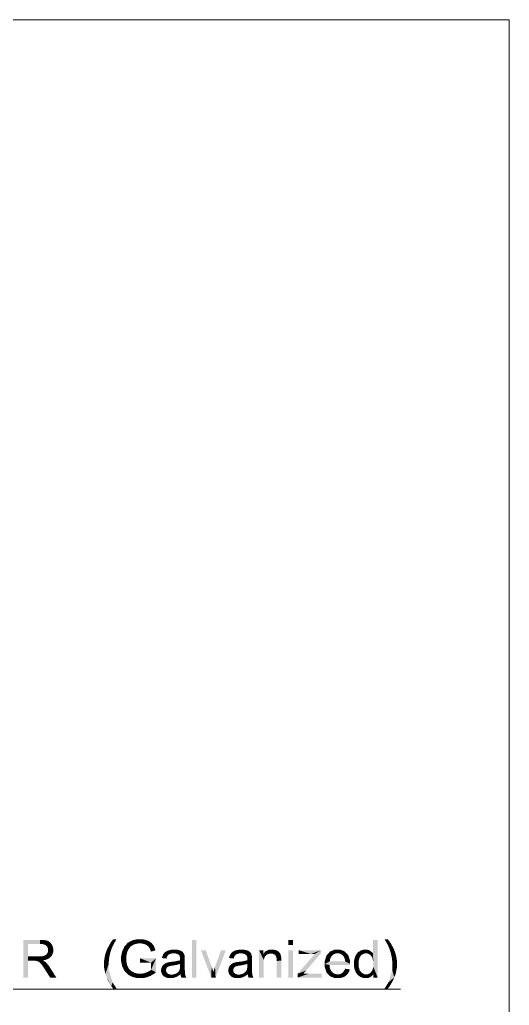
# Model space of a CAD drawing. Header units: millimetres. Extents: x 2 to 579, y 1 to 405.
# Drawn here: x 201.25 to 212.48, y 133.05 to 155.66 of the extents above; entities that cross this region are included whole.
import ezdxf

# ---------------------------------------------------------------- set-up
doc = ezdxf.new("R2010")
doc.units = ezdxf.units.MM
doc.linetypes.add('XKITLINE00', pattern=[0])
doc.layers.add('LinkedObject', color=7, linetype='Continuous', lineweight=0)

# ---------------------------------------------------------------- blocks, each defined once
blk = doc.blocks.new('*A4')
at = {"layer": 'LinkedObject'}
for points in [[(201.444, 134.173), (201.33, 133.69), (201.33, 134.554)], [(201.33, 134.554), (201.444, 134.459), (201.444, 134.173)], [(201.717, 134.459), (201.33, 134.554), (201.712, 134.554)], [(201.444, 134.459), (201.33, 134.554), (201.717, 134.459)], [(201.712, 134.554), (201.765, 134.459), (201.717, 134.459)], [(201.858, 134.542), (201.712, 134.554), (201.77, 134.554)], [(201.888, 134.531), (201.712, 134.554), (201.858, 134.542)], [(201.835, 134.439), (201.712, 134.554), (201.888, 134.531)], [(201.765, 134.459), (201.712, 134.554), (201.835, 134.439)], [(201.888, 134.531), (201.858, 134.419), (201.835, 134.439)], [(201.918, 134.519), (201.858, 134.419), (201.888, 134.531)], [(201.858, 134.419), (201.918, 134.519), (201.88, 134.4)], [(201.88, 134.4), (201.918, 134.519), (201.984, 134.448)], [(201.984, 134.448), (201.918, 134.519), (201.966, 134.478)], [(203.435, 134.506), (203.339, 134.494), (203.394, 134.568)], [(203.387, 134.419), (203.339, 134.494), (203.435, 134.506)], [(203.435, 134.506), (203.394, 134.568), (203.47, 134.568)], [(203.782, 134.516), (203.63, 134.353), (203.732, 134.489)], [(203.846, 134.435), (203.63, 134.353), (203.782, 134.516)], [(203.945, 134.569), (203.782, 134.516), (203.831, 134.542)], [(203.971, 134.471), (203.782, 134.516), (203.945, 134.569)], [(203.782, 134.516), (203.875, 134.447), (203.846, 134.435)], [(203.875, 134.447), (203.782, 134.516), (203.903, 134.459)], [(203.903, 134.459), (203.782, 134.516), (203.971, 134.471)], [(204.01, 134.471), (203.945, 134.569), (204.01, 134.569)], [(203.971, 134.471), (203.945, 134.569), (204.01, 134.471)], [(204.01, 134.569), (204.043, 134.471), (204.01, 134.471)], [(204.057, 134.569), (204.043, 134.471), (204.01, 134.569)], [(204.043, 134.471), (204.057, 134.569), (204.102, 134.46)], [(204.179, 134.538), (204.057, 134.569), (204.141, 134.553)], [(204.102, 134.46), (204.057, 134.569), (204.179, 134.538)], [(204.102, 134.46), (204.179, 134.538), (204.129, 134.448)], [(204.179, 134.538), (204.156, 134.437), (204.129, 134.448)], [(204.156, 134.437), (204.179, 134.538), (204.197, 134.407)], [(204.277, 134.481), (204.179, 134.538), (204.217, 134.523)], [(204.298, 134.454), (204.179, 134.538), (204.277, 134.481)], [(204.197, 134.407), (204.179, 134.538), (204.298, 134.454)], [(205.305, 134.554), (205.199, 133.69), (205.199, 134.554)], [(205.305, 133.69), (205.199, 133.69), (205.305, 134.554)], [(207.521, 134.554), (207.414, 134.432), (207.414, 134.554)], [(207.521, 134.432), (207.414, 134.432), (207.521, 134.554)], [(209.459, 134.554), (209.352, 134.244), (209.352, 134.554)], [(209.459, 134.554), (209.362, 134.058), (209.352, 134.244)], [(209.362, 134.058), (209.459, 134.554), (209.459, 133.69)], [(209.695, 134.568), (209.655, 134.506), (209.619, 134.568)], [(209.655, 134.506), (209.695, 134.568), (209.703, 134.418)], [(209.703, 134.418), (209.695, 134.568), (209.751, 134.494)], [(201.984, 134.448), (201.902, 134.349), (201.88, 134.4)], [(201.891, 134.259), (202.02, 134.318), (201.96, 134.163)], [(201.902, 134.298), (202.02, 134.318), (201.891, 134.259)], [(202.002, 134.419), (201.902, 134.349), (201.984, 134.448)], [(202.02, 134.354), (201.902, 134.349), (202.002, 134.419)], [(202.02, 134.318), (201.902, 134.349), (202.02, 134.354)], [(201.902, 134.349), (202.02, 134.318), (201.902, 134.319)], [(202.02, 134.318), (201.902, 134.298), (201.902, 134.319)], [(201.96, 134.163), (202.02, 134.318), (201.99, 134.195)], [(201.99, 134.195), (202.02, 134.318), (202.02, 134.272)], [(203.23, 134.271), (203.358, 134.352), (203.33, 134.267)], [(203.257, 134.345), (203.358, 134.352), (203.23, 134.271)], [(203.376, 134.393), (203.257, 134.345), (203.339, 134.494)], [(203.358, 134.352), (203.257, 134.345), (203.376, 134.393)], [(203.376, 134.393), (203.339, 134.494), (203.387, 134.419)], [(203.63, 134.353), (203.577, 134.181), (203.604, 134.299)], [(203.711, 134.259), (203.577, 134.181), (203.63, 134.353)], [(203.732, 134.489), (203.63, 134.353), (203.656, 134.408)], [(203.8, 134.404), (203.63, 134.353), (203.846, 134.435)], [(203.782, 134.384), (203.63, 134.353), (203.8, 134.404)], [(203.765, 134.365), (203.63, 134.353), (203.782, 134.384)], [(203.738, 134.322), (203.63, 134.353), (203.765, 134.365)], [(203.63, 134.353), (203.738, 134.322), (203.728, 134.299)], [(203.711, 134.259), (203.63, 134.353), (203.728, 134.299)], [(204.197, 134.407), (204.298, 134.454), (204.212, 134.388)], [(204.298, 134.454), (204.226, 134.369), (204.212, 134.388)], [(204.226, 134.369), (204.298, 134.454), (204.25, 134.317)], [(204.25, 134.317), (204.298, 134.454), (204.352, 134.356)], [(204.25, 134.317), (204.352, 134.356), (204.26, 134.284)], [(204.26, 134.284), (204.352, 134.356), (204.364, 134.312)], [(204.352, 134.356), (204.298, 134.454), (204.32, 134.427)], [(204.623, 134.297), (204.687, 134.229), (204.576, 134.265)], [(204.653, 134.308), (204.687, 134.229), (204.623, 134.297)], [(204.755, 134.33), (204.653, 134.308), (204.684, 134.319)], [(204.742, 134.242), (204.653, 134.308), (204.755, 134.33)], [(204.687, 134.229), (204.653, 134.308), (204.742, 134.242)], [(204.742, 134.242), (204.755, 134.33), (204.78, 134.242)], [(204.78, 134.242), (204.755, 134.33), (204.82, 134.242)], [(204.795, 134.33), (204.82, 134.242), (204.755, 134.33)], [(204.9, 134.321), (204.795, 134.33), (204.835, 134.33)], [(204.926, 134.311), (204.795, 134.33), (204.9, 134.321)], [(204.88, 134.224), (204.795, 134.33), (204.926, 134.311)], [(204.82, 134.242), (204.795, 134.33), (204.88, 134.224)], [(204.88, 134.224), (204.926, 134.311), (204.9, 134.206)], [(204.9, 134.206), (204.926, 134.311), (204.915, 134.193)], [(204.926, 134.311), (204.93, 134.147), (204.915, 134.193)], [(204.999, 134.264), (204.93, 134.147), (204.926, 134.311)], [(204.987, 134.278), (204.926, 134.311), (204.951, 134.302)], [(204.999, 134.264), (204.926, 134.311), (204.987, 134.278)], [(205.517, 134.316), (205.644, 133.69), (205.406, 134.316)], [(205.652, 133.941), (205.644, 133.69), (205.517, 134.316)], [(205.979, 134.316), (205.731, 133.934), (205.87, 134.316)], [(205.743, 133.69), (205.731, 133.934), (205.979, 134.316)], [(206.164, 134.297), (206.229, 134.229), (206.117, 134.265)], [(206.195, 134.308), (206.229, 134.229), (206.164, 134.297)], [(206.296, 134.33), (206.195, 134.308), (206.225, 134.319)], [(206.284, 134.242), (206.195, 134.308), (206.296, 134.33)], [(206.229, 134.229), (206.195, 134.308), (206.284, 134.242)], [(206.284, 134.242), (206.296, 134.33), (206.321, 134.242)], [(206.321, 134.242), (206.296, 134.33), (206.361, 134.242)], [(206.337, 134.33), (206.361, 134.242), (206.296, 134.33)], [(206.442, 134.321), (206.337, 134.33), (206.377, 134.33)], [(206.467, 134.311), (206.337, 134.33), (206.442, 134.321)], [(206.421, 134.224), (206.337, 134.33), (206.467, 134.311)], [(206.361, 134.242), (206.337, 134.33), (206.421, 134.224)], [(206.421, 134.224), (206.467, 134.311), (206.442, 134.206)], [(206.442, 134.206), (206.467, 134.311), (206.457, 134.193)], [(206.467, 134.311), (206.472, 134.147), (206.457, 134.193)], [(206.541, 134.264), (206.472, 134.147), (206.467, 134.311)], [(206.529, 134.278), (206.467, 134.311), (206.492, 134.302)], [(206.541, 134.264), (206.467, 134.311), (206.529, 134.278)], [(206.743, 134.316), (206.849, 134.032), (206.743, 133.69)], [(206.849, 134.032), (206.743, 134.316), (206.849, 134.092)], [(206.874, 134.174), (206.743, 134.316), (206.839, 134.227)], [(206.849, 134.092), (206.743, 134.316), (206.874, 134.174)], [(206.839, 134.227), (206.743, 134.316), (206.839, 134.316)], [(207.038, 134.33), (206.873, 134.279), (206.973, 134.33)], [(206.981, 134.239), (206.873, 134.279), (207.038, 134.33)], [(206.981, 134.239), (207.038, 134.33), (207.015, 134.239)], [(207.015, 134.239), (207.038, 134.33), (207.036, 134.239)], [(207.038, 134.33), (207.073, 134.229), (207.036, 134.239)], [(207.066, 134.33), (207.073, 134.229), (207.038, 134.33)], [(207.118, 134.32), (207.073, 134.229), (207.066, 134.33)], [(207.141, 134.31), (207.073, 134.229), (207.118, 134.32)], [(207.073, 134.229), (207.141, 134.31), (207.089, 134.219)], [(207.141, 134.31), (207.104, 134.21), (207.089, 134.219)], [(207.104, 134.21), (207.141, 134.31), (207.126, 134.184)], [(207.126, 134.184), (207.141, 134.31), (207.212, 134.256)], [(207.2, 134.273), (207.141, 134.31), (207.165, 134.3)], [(207.212, 134.256), (207.141, 134.31), (207.2, 134.273)], [(207.521, 134.316), (207.414, 133.69), (207.414, 134.316)], [(207.521, 133.69), (207.414, 133.69), (207.521, 134.316)], [(208.16, 134.316), (207.625, 133.776), (208.023, 134.233)], [(208.16, 134.246), (207.625, 133.776), (208.16, 134.316)], [(207.649, 134.316), (207.904, 134.23), (207.649, 134.23)], [(207.93, 134.23), (207.649, 134.316), (208.16, 134.316)], [(207.904, 134.23), (207.649, 134.316), (207.93, 134.23)], [(207.93, 134.23), (208.16, 134.316), (207.989, 134.232)], [(207.989, 134.232), (208.16, 134.316), (208.023, 134.233)], [(208.476, 134.33), (208.33, 134.243), (208.371, 134.287)], [(208.541, 134.33), (208.33, 134.243), (208.476, 134.33)], [(208.505, 134.243), (208.33, 134.243), (208.541, 134.33)], [(208.505, 134.243), (208.541, 134.33), (208.542, 134.243)], [(208.541, 134.33), (208.582, 134.243), (208.542, 134.243)], [(208.706, 134.287), (208.541, 134.33), (208.604, 134.33)], [(208.746, 134.245), (208.541, 134.33), (208.706, 134.287)], [(208.648, 134.212), (208.541, 134.33), (208.746, 134.245)], [(208.582, 134.243), (208.541, 134.33), (208.648, 134.212)], [(209.096, 134.213), (209.009, 134.269), (209.041, 134.289)], [(209.072, 134.31), (209.155, 134.242), (209.041, 134.289)], [(209.041, 134.289), (209.155, 134.242), (209.096, 134.213)], [(209.141, 134.33), (209.155, 134.242), (209.072, 134.31)], [(209.18, 134.33), (209.155, 134.242), (209.141, 134.33)], [(209.155, 134.242), (209.18, 134.33), (209.19, 134.242)], [(209.18, 134.33), (209.227, 134.242), (209.19, 134.242)], [(209.208, 134.33), (209.227, 134.242), (209.18, 134.33)], [(209.259, 134.318), (209.227, 134.242), (209.208, 134.33)], [(209.281, 134.306), (209.227, 134.242), (209.259, 134.318)], [(209.281, 134.306), (209.288, 134.212), (209.227, 134.242)], [(209.303, 134.294), (209.288, 134.212), (209.281, 134.306)], [(209.338, 134.263), (209.288, 134.212), (209.303, 134.294)], [(209.703, 134.418), (209.751, 134.494), (209.714, 134.391)], [(209.714, 134.391), (209.751, 134.494), (209.732, 134.35)], [(209.732, 134.35), (209.751, 134.494), (209.833, 134.345)], [(209.732, 134.35), (209.833, 134.345), (209.76, 134.266)], [(209.76, 134.266), (209.833, 134.345), (209.859, 134.271)], [(201.444, 134.173), (201.444, 134.074), (201.33, 133.69)], [(201.33, 133.69), (201.444, 134.074), (201.444, 133.69)], [(201.576, 134.074), (201.444, 134.173), (201.689, 134.173)], [(201.444, 134.074), (201.444, 134.173), (201.576, 134.074)], [(201.576, 134.074), (201.689, 134.173), (201.599, 134.074)], [(201.599, 134.074), (201.689, 134.173), (201.63, 134.071)], [(201.63, 134.071), (201.689, 134.173), (201.64, 134.069)], [(201.64, 134.069), (201.689, 134.173), (201.653, 134.066)], [(201.653, 134.066), (201.689, 134.173), (201.679, 134.055)], [(201.679, 134.055), (201.689, 134.173), (201.729, 134.173)], [(201.679, 134.055), (201.729, 134.173), (201.692, 134.046)], [(201.729, 134.173), (201.777, 134.083), (201.692, 134.046)], [(201.692, 134.046), (201.777, 134.083), (201.705, 134.038)], [(201.777, 134.083), (201.734, 134.009), (201.705, 134.038)], [(201.79, 134.181), (201.777, 134.083), (201.729, 134.173)], [(201.799, 134.072), (201.734, 134.009), (201.777, 134.083)], [(201.734, 134.009), (201.799, 134.072), (201.75, 133.989)], [(201.75, 133.989), (201.799, 134.072), (201.766, 133.968)], [(201.766, 133.968), (201.799, 134.072), (201.845, 134.04)], [(201.777, 134.083), (201.79, 134.181), (201.839, 134.092)], [(201.812, 134.189), (201.96, 134.163), (201.79, 134.181)], [(201.93, 134.132), (201.79, 134.181), (201.96, 134.163)], [(201.839, 134.092), (201.79, 134.181), (201.93, 134.132)], [(201.845, 134.04), (201.799, 134.072), (201.834, 134.051)], [(201.834, 134.197), (201.96, 134.163), (201.812, 134.189)], [(201.96, 134.163), (201.834, 134.197), (201.868, 134.223)], [(201.879, 134.241), (201.96, 134.163), (201.868, 134.223)], [(201.891, 134.259), (201.96, 134.163), (201.879, 134.241)], [(203.307, 134.168), (203.185, 134.072), (203.208, 134.207)], [(203.294, 134.057), (203.185, 134.072), (203.307, 134.168)], [(203.185, 134.072), (203.294, 134.057), (203.185, 134.002)], [(203.185, 134.002), (203.294, 134.057), (203.294, 134.002)], [(203.319, 134.223), (203.208, 134.207), (203.23, 134.271)], [(203.307, 134.168), (203.208, 134.207), (203.319, 134.223)], [(203.319, 134.223), (203.23, 134.271), (203.33, 134.267)], [(203.695, 134.172), (203.577, 134.181), (203.711, 134.259)], [(203.577, 134.181), (203.695, 134.172), (203.577, 134.118)], [(203.577, 134.118), (203.695, 134.172), (203.695, 134.125)], [(203.695, 134.067), (203.577, 134.118), (203.695, 134.125)], [(203.577, 134.118), (203.63, 133.887), (203.577, 134.054)], [(203.695, 134.067), (203.63, 133.887), (203.577, 134.118)], [(203.577, 134.054), (203.63, 133.887), (203.604, 133.939)], [(203.715, 133.97), (203.63, 133.887), (203.695, 134.067)], [(204.01, 134.131), (204.264, 134.029), (204.01, 134.029)], [(204.377, 134.131), (204.264, 134.029), (204.01, 134.131)], [(204.264, 133.868), (204.377, 134.131), (204.377, 133.81)], [(204.264, 134.029), (204.377, 134.131), (204.264, 133.868)], [(204.56, 134.245), (204.513, 134.137), (204.543, 134.225)], [(204.652, 134.203), (204.513, 134.137), (204.56, 134.245)], [(204.543, 134.225), (204.513, 134.137), (204.52, 134.171)], [(204.625, 134.157), (204.513, 134.137), (204.652, 134.203)], [(204.513, 134.137), (204.625, 134.157), (204.617, 134.124)], [(204.576, 134.265), (204.687, 134.229), (204.56, 134.245)], [(204.652, 134.203), (204.56, 134.245), (204.669, 134.216)], [(204.669, 134.216), (204.56, 134.245), (204.687, 134.229)], [(204.805, 134.058), (204.815, 133.973), (204.741, 134.051)], [(204.899, 134.077), (204.93, 134.004), (204.805, 134.058)], [(204.805, 134.058), (204.93, 134.004), (204.815, 133.973)], [(204.93, 134.087), (204.93, 134.004), (204.899, 134.077)], [(205.011, 134.25), (204.93, 134.147), (204.999, 134.264)], [(205.027, 134.213), (204.93, 134.147), (205.011, 134.25)], [(205.032, 134.192), (204.93, 134.147), (205.027, 134.213)], [(204.93, 134.147), (205.032, 134.192), (205.035, 134.178)], [(204.93, 134.147), (205.035, 134.178), (204.93, 134.115)], [(204.93, 134.115), (205.035, 134.178), (204.93, 134.112)], [(204.93, 134.112), (205.035, 134.178), (204.93, 134.098)], [(204.93, 134.098), (205.035, 134.178), (204.93, 134.087)], [(204.93, 134.087), (205.035, 134.178), (204.93, 134.004)], [(205.037, 134.129), (204.93, 134.004), (205.035, 134.178)], [(205.037, 134.094), (204.93, 134.004), (205.037, 134.129)], [(205.037, 134.094), (204.93, 133.965), (204.93, 134.004)], [(205.037, 133.952), (204.93, 133.965), (205.037, 134.094)], [(206.101, 134.245), (206.054, 134.137), (206.085, 134.225)], [(206.193, 134.203), (206.054, 134.137), (206.101, 134.245)], [(206.085, 134.225), (206.054, 134.137), (206.061, 134.171)], [(206.167, 134.157), (206.054, 134.137), (206.193, 134.203)], [(206.054, 134.137), (206.167, 134.157), (206.158, 134.124)], [(206.117, 134.265), (206.229, 134.229), (206.101, 134.245)], [(206.193, 134.203), (206.101, 134.245), (206.211, 134.216)], [(206.211, 134.216), (206.101, 134.245), (206.229, 134.229)], [(206.346, 134.058), (206.356, 133.973), (206.282, 134.051)], [(206.441, 134.077), (206.472, 134.004), (206.346, 134.058)], [(206.346, 134.058), (206.472, 134.004), (206.356, 133.973)], [(206.471, 134.087), (206.472, 134.004), (206.441, 134.077)], [(206.472, 134.112), (206.576, 134.178), (206.471, 134.098)], [(206.471, 134.098), (206.576, 134.178), (206.471, 134.087)], [(206.471, 134.087), (206.576, 134.178), (206.472, 134.004)], [(206.579, 134.094), (206.471, 133.965), (206.472, 134.004)], [(206.579, 133.952), (206.471, 133.965), (206.579, 134.094)], [(206.552, 134.25), (206.472, 134.147), (206.541, 134.264)], [(206.569, 134.213), (206.472, 134.147), (206.552, 134.25)], [(206.574, 134.192), (206.472, 134.147), (206.569, 134.213)], [(206.472, 134.147), (206.574, 134.192), (206.576, 134.178)], [(206.472, 134.147), (206.576, 134.178), (206.472, 134.115)], [(206.472, 134.115), (206.576, 134.178), (206.472, 134.112)], [(206.579, 134.129), (206.472, 134.004), (206.576, 134.178)], [(206.579, 134.094), (206.472, 134.004), (206.579, 134.129)], [(206.873, 134.279), (206.923, 134.217), (206.839, 134.227)], [(206.839, 134.227), (206.923, 134.217), (206.874, 134.174)], [(206.923, 134.217), (206.873, 134.279), (206.981, 134.239)], [(207.212, 134.256), (207.132, 134.168), (207.126, 134.184)], [(207.224, 134.24), (207.132, 134.168), (207.212, 134.256)], [(207.24, 134.201), (207.132, 134.168), (207.224, 134.24)], [(207.132, 134.168), (207.24, 134.201), (207.139, 134.152)], [(207.139, 134.152), (207.24, 134.201), (207.245, 134.178)], [(207.245, 134.178), (207.145, 134.103), (207.139, 134.152)], [(207.248, 134.163), (207.145, 134.103), (207.245, 134.178)], [(207.251, 134.112), (207.145, 134.103), (207.248, 134.163)], [(207.251, 134.112), (207.145, 134.071), (207.145, 134.103)], [(207.251, 134.075), (207.145, 134.071), (207.251, 134.112)], [(207.145, 133.69), (207.251, 134.075), (207.251, 133.69)], [(207.145, 134.071), (207.251, 134.075), (207.145, 133.69)], [(207.821, 133.849), (207.625, 133.776), (208.16, 134.246)], [(208.33, 134.243), (208.249, 134.077), (208.29, 134.199)], [(208.394, 134.17), (208.249, 134.077), (208.33, 134.243)], [(208.367, 134.104), (208.249, 134.077), (208.394, 134.17)], [(208.249, 134.077), (208.367, 134.104), (208.364, 134.063)], [(208.364, 134.063), (208.249, 133.998), (208.249, 134.077)], [(208.364, 134.063), (208.825, 134.004), (208.249, 133.998)], [(208.33, 134.243), (208.419, 134.194), (208.394, 134.17)], [(208.419, 134.194), (208.33, 134.243), (208.444, 134.218)], [(208.444, 134.218), (208.33, 134.243), (208.505, 134.243)], [(208.713, 134.063), (208.825, 134.004), (208.364, 134.063)], [(208.648, 134.212), (208.746, 134.245), (208.673, 134.182)], [(208.746, 134.245), (208.689, 134.162), (208.673, 134.182)], [(208.689, 134.162), (208.746, 134.245), (208.709, 134.103)], [(208.709, 134.103), (208.746, 134.245), (208.825, 134.082)], [(208.709, 134.103), (208.825, 134.082), (208.713, 134.063)], [(208.825, 134.004), (208.713, 134.063), (208.825, 134.082)], [(208.825, 134.082), (208.746, 134.245), (208.786, 134.202)], [(208.947, 134.173), (208.916, 134.003), (208.932, 134.134)], [(209.049, 134.155), (208.916, 134.003), (208.947, 134.173)], [(209.025, 134.064), (208.916, 134.003), (209.049, 134.155)], [(208.932, 134.134), (208.916, 134.003), (208.916, 134.049)], [(208.916, 134.003), (209.025, 134.064), (209.025, 134.002)], [(208.963, 134.211), (209.072, 134.184), (208.947, 134.173)], [(208.947, 134.173), (209.072, 134.184), (209.049, 134.155)], [(209.009, 134.269), (209.072, 134.184), (208.963, 134.211)], [(209.072, 134.184), (209.009, 134.269), (209.096, 134.213)], [(209.352, 134.244), (209.288, 134.212), (209.338, 134.263)], [(209.288, 134.212), (209.352, 134.244), (209.312, 134.182)], [(209.312, 134.182), (209.352, 134.244), (209.337, 134.152)], [(209.352, 134.244), (209.362, 134.058), (209.337, 134.152)], [(209.362, 134.058), (209.459, 133.69), (209.362, 133.994)], [(209.76, 134.266), (209.859, 134.271), (209.77, 134.221)], [(209.77, 134.221), (209.859, 134.271), (209.783, 134.167)], [(209.783, 134.167), (209.859, 134.271), (209.882, 134.207)], [(209.783, 134.167), (209.882, 134.207), (209.796, 134.057)], [(209.796, 134.057), (209.882, 134.207), (209.904, 134.072)], [(209.796, 134.002), (209.904, 134.072), (209.904, 134.002)], [(209.796, 134.057), (209.904, 134.072), (209.796, 134.002)], [(201.845, 134.04), (201.807, 133.909), (201.766, 133.968)], [(201.87, 134.017), (201.807, 133.909), (201.845, 134.04)], [(201.918, 133.96), (201.807, 133.909), (201.87, 134.017)], [(201.807, 133.909), (201.918, 133.96), (201.832, 133.87)], [(201.832, 133.87), (201.918, 133.96), (201.94, 133.925)], [(201.832, 133.87), (201.94, 133.925), (201.947, 133.69)], [(201.947, 133.69), (201.94, 133.925), (202.089, 133.69)], [(203.185, 133.923), (203.294, 134.002), (203.215, 133.769)], [(203.185, 134.002), (203.294, 134.002), (203.185, 133.923)], [(203.215, 133.769), (203.294, 134.002), (203.246, 133.695)], [(203.246, 133.695), (203.294, 134.002), (203.294, 133.86)], [(203.294, 133.86), (203.35, 133.491), (203.246, 133.695)], [(203.382, 133.577), (203.35, 133.491), (203.294, 133.86)], [(203.63, 133.887), (203.715, 133.97), (203.735, 133.931)], [(203.755, 133.892), (203.63, 133.887), (203.735, 133.931)], [(203.755, 133.892), (203.787, 133.73), (203.63, 133.887)], [(203.63, 133.887), (203.787, 133.73), (203.657, 133.836)], [(203.657, 133.836), (203.787, 133.73), (203.735, 133.757)], [(203.812, 133.835), (203.787, 133.73), (203.755, 133.892)], [(203.787, 133.73), (203.812, 133.835), (203.85, 133.816)], [(204.246, 133.851), (204.377, 133.81), (204.192, 133.821)], [(204.264, 133.868), (204.377, 133.81), (204.246, 133.851)], [(204.516, 133.939), (204.495, 133.855), (204.505, 133.92)], [(204.615, 133.897), (204.495, 133.855), (204.516, 133.939)], [(204.505, 133.92), (204.495, 133.855), (204.495, 133.878)], [(204.608, 133.872), (204.495, 133.855), (204.615, 133.897)], [(204.495, 133.855), (204.608, 133.872), (204.608, 133.858)], [(204.608, 133.837), (204.495, 133.855), (204.608, 133.858)], [(204.495, 133.855), (204.608, 133.837), (204.495, 133.816)], [(204.495, 133.816), (204.608, 133.837), (204.523, 133.752)], [(204.526, 133.958), (204.623, 133.909), (204.516, 133.939)], [(204.516, 133.939), (204.623, 133.909), (204.615, 133.897)], [(204.523, 133.752), (204.608, 133.837), (204.55, 133.726)], [(204.554, 133.989), (204.623, 133.909), (204.526, 133.958)], [(204.55, 133.726), (204.608, 133.837), (204.624, 133.801)], [(204.63, 133.92), (204.554, 133.989), (204.571, 134)], [(204.623, 133.909), (204.554, 133.989), (204.63, 133.92)], [(204.587, 134.012), (204.651, 133.937), (204.571, 134)], [(204.571, 134), (204.651, 133.937), (204.63, 133.92)], [(204.626, 134.029), (204.651, 133.937), (204.587, 134.012)], [(204.647, 134.035), (204.651, 133.937), (204.626, 134.029)], [(204.662, 134.039), (204.678, 133.949), (204.647, 134.035)], [(204.651, 133.937), (204.647, 134.035), (204.665, 133.943)], [(204.665, 133.943), (204.647, 134.035), (204.678, 133.949)], [(204.709, 134.047), (204.724, 133.96), (204.662, 134.039)], [(204.662, 134.039), (204.724, 133.96), (204.678, 133.949)], [(204.741, 134.051), (204.757, 133.964), (204.709, 134.047)], [(204.709, 134.047), (204.757, 133.964), (204.724, 133.96)], [(204.741, 134.051), (204.815, 133.973), (204.757, 133.964)], [(204.815, 133.973), (204.93, 134.004), (204.901, 133.993)], [(204.867, 133.799), (205.037, 133.878), (205.041, 133.785)], [(204.902, 133.836), (205.037, 133.878), (204.867, 133.799)], [(204.913, 133.859), (205.037, 133.878), (204.902, 133.836)], [(205.037, 133.878), (204.913, 133.859), (204.921, 133.877)], [(204.921, 133.877), (205.037, 133.952), (205.037, 133.878)], [(204.93, 133.93), (205.037, 133.952), (204.921, 133.877)], [(205.037, 133.952), (204.93, 133.93), (204.93, 133.965)], [(205.663, 133.911), (205.644, 133.69), (205.652, 133.941)], [(205.683, 133.848), (205.644, 133.69), (205.663, 133.911)], [(205.692, 133.815), (205.644, 133.69), (205.683, 133.848)], [(205.699, 133.84), (205.743, 133.69), (205.692, 133.815)], [(205.719, 133.899), (205.743, 133.69), (205.699, 133.84)], [(205.731, 133.934), (205.743, 133.69), (205.719, 133.899)], [(206.057, 133.939), (206.036, 133.855), (206.047, 133.92)], [(206.157, 133.897), (206.036, 133.855), (206.057, 133.939)], [(206.047, 133.92), (206.036, 133.855), (206.036, 133.878)], [(206.149, 133.872), (206.036, 133.855), (206.157, 133.897)], [(206.036, 133.855), (206.149, 133.872), (206.149, 133.858)], [(206.149, 133.837), (206.036, 133.855), (206.149, 133.858)], [(206.036, 133.855), (206.149, 133.837), (206.036, 133.816)], [(206.036, 133.816), (206.149, 133.837), (206.064, 133.752)], [(206.068, 133.958), (206.164, 133.909), (206.057, 133.939)], [(206.057, 133.939), (206.164, 133.909), (206.157, 133.897)], [(206.064, 133.752), (206.149, 133.837), (206.092, 133.726)], [(206.095, 133.989), (206.164, 133.909), (206.068, 133.958)], [(206.092, 133.726), (206.149, 133.837), (206.165, 133.801)], [(206.172, 133.92), (206.095, 133.989), (206.112, 134)], [(206.164, 133.909), (206.095, 133.989), (206.172, 133.92)], [(206.129, 134.012), (206.192, 133.937), (206.112, 134)], [(206.112, 134), (206.192, 133.937), (206.172, 133.92)], [(206.167, 134.029), (206.192, 133.937), (206.129, 134.012)], [(206.188, 134.035), (206.192, 133.937), (206.167, 134.029)], [(206.204, 134.039), (206.22, 133.949), (206.188, 134.035)], [(206.192, 133.937), (206.188, 134.035), (206.206, 133.943)], [(206.206, 133.943), (206.188, 134.035), (206.22, 133.949)], [(206.251, 134.047), (206.266, 133.96), (206.204, 134.039)], [(206.204, 134.039), (206.266, 133.96), (206.22, 133.949)], [(206.282, 134.051), (206.299, 133.964), (206.251, 134.047)], [(206.251, 134.047), (206.299, 133.964), (206.266, 133.96)], [(206.282, 134.051), (206.356, 133.973), (206.299, 133.964)], [(206.356, 133.973), (206.472, 134.004), (206.443, 133.993)], [(206.408, 133.799), (206.579, 133.878), (206.582, 133.785)], [(206.443, 133.836), (206.579, 133.878), (206.408, 133.799)], [(206.454, 133.859), (206.579, 133.878), (206.443, 133.836)], [(206.579, 133.878), (206.454, 133.859), (206.463, 133.877)], [(206.463, 133.877), (206.579, 133.952), (206.579, 133.878)], [(206.471, 133.93), (206.579, 133.952), (206.463, 133.877)], [(206.579, 133.952), (206.471, 133.93), (206.471, 133.965)], [(206.743, 133.69), (206.849, 134.032), (206.849, 133.69)], [(207.821, 133.849), (207.625, 133.69), (207.625, 133.776)], [(207.756, 133.776), (207.625, 133.69), (207.821, 133.849)], [(208.825, 133.999), (208.249, 133.998), (208.825, 134.004)], [(208.825, 133.985), (208.249, 133.998), (208.825, 133.999)], [(208.249, 133.998), (208.329, 133.761), (208.249, 133.922)], [(208.361, 133.924), (208.329, 133.761), (208.249, 133.998)], [(208.361, 133.924), (208.249, 133.998), (208.358, 133.976)], [(208.825, 133.976), (208.249, 133.998), (208.825, 133.985)], [(208.358, 133.976), (208.249, 133.998), (208.825, 133.976)], [(208.249, 133.922), (208.329, 133.761), (208.289, 133.803)], [(208.39, 133.845), (208.329, 133.761), (208.361, 133.924)], [(208.329, 133.761), (208.39, 133.845), (208.369, 133.718)], [(208.416, 133.818), (208.369, 133.718), (208.39, 133.845)], [(208.667, 133.809), (208.822, 133.878), (208.761, 133.756)], [(208.7, 133.858), (208.822, 133.878), (208.667, 133.809)], [(208.822, 133.878), (208.7, 133.858), (208.712, 133.892)], [(208.761, 133.756), (208.822, 133.878), (208.809, 133.83)], [(208.916, 134.003), (209.025, 133.942), (208.916, 133.954)], [(209.025, 133.942), (208.916, 134.003), (209.025, 134.002)], [(208.916, 133.954), (209.025, 133.942), (208.933, 133.87)], [(208.933, 133.87), (209.025, 133.942), (208.95, 133.833)], [(208.95, 133.833), (209.025, 133.942), (209.05, 133.853)], [(209.05, 133.853), (209.016, 133.738), (208.95, 133.833)], [(208.95, 133.833), (209.016, 133.738), (208.968, 133.796)], [(209.076, 133.823), (209.016, 133.738), (209.05, 133.853)], [(209.338, 133.849), (209.36, 133.769), (209.313, 133.82)], [(209.362, 133.935), (209.459, 133.69), (209.338, 133.849)], [(209.338, 133.849), (209.459, 133.69), (209.36, 133.769)], [(209.362, 133.994), (209.459, 133.69), (209.362, 133.935)], [(209.796, 133.86), (209.843, 133.695), (209.707, 133.577)], [(209.796, 134.002), (209.904, 134.002), (209.796, 133.86)], [(209.904, 133.923), (209.796, 133.86), (209.904, 134.002)], [(209.874, 133.769), (209.796, 133.86), (209.904, 133.923)], [(209.843, 133.695), (209.796, 133.86), (209.874, 133.769)], [(203.246, 133.695), (203.35, 133.491), (203.276, 133.621)], [(203.888, 133.797), (203.787, 133.73), (203.85, 133.816)], [(203.888, 133.797), (204.019, 133.675), (203.787, 133.73)], [(203.787, 133.73), (204.019, 133.675), (203.839, 133.702)], [(203.839, 133.702), (204.019, 133.675), (203.955, 133.675)], [(203.969, 133.778), (204.019, 133.675), (203.888, 133.797)], [(204.019, 133.675), (203.969, 133.778), (204.012, 133.778)], [(204.012, 133.778), (204.066, 133.675), (204.019, 133.675)], [(204.049, 133.778), (204.066, 133.675), (204.012, 133.778)], [(204.122, 133.792), (204.158, 133.692), (204.049, 133.778)], [(204.049, 133.778), (204.158, 133.692), (204.066, 133.675)], [(204.203, 133.709), (204.122, 133.792), (204.157, 133.807)], [(204.158, 133.692), (204.122, 133.792), (204.203, 133.709)], [(204.192, 133.821), (204.247, 133.726), (204.157, 133.807)], [(204.157, 133.807), (204.247, 133.726), (204.203, 133.709)], [(204.192, 133.821), (204.377, 133.81), (204.247, 133.726)], [(204.247, 133.726), (204.377, 133.81), (204.334, 133.777)], [(204.624, 133.801), (204.578, 133.701), (204.55, 133.726)], [(204.64, 133.787), (204.578, 133.701), (204.624, 133.801)], [(204.656, 133.773), (204.578, 133.701), (204.64, 133.787)], [(204.578, 133.701), (204.656, 133.773), (204.657, 133.676)], [(204.709, 133.676), (204.656, 133.773), (204.703, 133.759)], [(204.657, 133.676), (204.656, 133.773), (204.709, 133.676)], [(204.703, 133.759), (204.74, 133.676), (204.709, 133.676)], [(204.734, 133.759), (204.74, 133.676), (204.703, 133.759)], [(204.765, 133.759), (204.74, 133.676), (204.734, 133.759)], [(204.74, 133.676), (204.765, 133.759), (204.798, 133.686)], [(204.825, 133.697), (204.765, 133.759), (204.819, 133.772)], [(204.798, 133.686), (204.765, 133.759), (204.825, 133.697)], [(204.939, 133.767), (204.819, 133.772), (204.843, 133.786)], [(204.909, 133.742), (204.819, 133.772), (204.939, 133.767)], [(204.853, 133.707), (204.819, 133.772), (204.909, 133.742)], [(204.825, 133.697), (204.819, 133.772), (204.853, 133.707)], [(204.867, 133.799), (205.041, 133.785), (204.843, 133.786)], [(205.041, 133.785), (204.939, 133.767), (204.843, 133.786)], [(204.939, 133.767), (205.041, 133.785), (204.941, 133.745)], [(204.941, 133.745), (205.041, 133.785), (205.044, 133.765)], [(205.044, 133.765), (204.952, 133.706), (204.941, 133.745)], [(205.048, 133.746), (204.952, 133.706), (205.044, 133.765)], [(205.048, 133.746), (204.961, 133.69), (204.952, 133.706)], [(205.061, 133.708), (204.961, 133.69), (205.048, 133.746)], [(204.961, 133.69), (205.061, 133.708), (205.071, 133.69)], [(205.692, 133.815), (205.743, 133.69), (205.644, 133.69)], [(206.165, 133.801), (206.119, 133.701), (206.092, 133.726)], [(206.182, 133.787), (206.119, 133.701), (206.165, 133.801)], [(206.198, 133.773), (206.119, 133.701), (206.182, 133.787)], [(206.119, 133.701), (206.198, 133.773), (206.198, 133.676)], [(206.25, 133.676), (206.198, 133.773), (206.244, 133.759)], [(206.198, 133.676), (206.198, 133.773), (206.25, 133.676)], [(206.244, 133.759), (206.281, 133.676), (206.25, 133.676)], [(206.275, 133.759), (206.281, 133.676), (206.244, 133.759)], [(206.306, 133.759), (206.281, 133.676), (206.275, 133.759)], [(206.281, 133.676), (206.306, 133.759), (206.339, 133.686)], [(206.367, 133.697), (206.306, 133.759), (206.36, 133.772)], [(206.339, 133.686), (206.306, 133.759), (206.367, 133.697)], [(206.48, 133.767), (206.36, 133.772), (206.384, 133.786)], [(206.451, 133.742), (206.36, 133.772), (206.48, 133.767)], [(206.394, 133.707), (206.36, 133.772), (206.451, 133.742)], [(206.367, 133.697), (206.36, 133.772), (206.394, 133.707)], [(206.408, 133.799), (206.582, 133.785), (206.384, 133.786)], [(206.582, 133.785), (206.48, 133.767), (206.384, 133.786)], [(206.48, 133.767), (206.582, 133.785), (206.483, 133.745)], [(206.483, 133.745), (206.582, 133.785), (206.586, 133.765)], [(206.586, 133.765), (206.494, 133.706), (206.483, 133.745)], [(206.589, 133.746), (206.494, 133.706), (206.586, 133.765)], [(206.589, 133.746), (206.502, 133.69), (206.494, 133.706)], [(206.603, 133.708), (206.502, 133.69), (206.589, 133.746)], [(206.502, 133.69), (206.603, 133.708), (206.613, 133.69)], [(207.625, 133.69), (207.89, 133.781), (208.179, 133.69)], [(207.89, 133.781), (207.625, 133.69), (207.859, 133.781)], [(207.859, 133.781), (207.625, 133.69), (207.792, 133.779)], [(207.792, 133.779), (207.625, 133.69), (207.756, 133.776)], [(208.179, 133.69), (207.89, 133.781), (208.179, 133.781)], [(208.442, 133.791), (208.369, 133.718), (208.416, 133.818)], [(208.442, 133.791), (208.547, 133.676), (208.369, 133.718)], [(208.369, 133.718), (208.547, 133.676), (208.478, 133.676)], [(208.508, 133.763), (208.547, 133.676), (208.442, 133.791)], [(208.547, 133.763), (208.547, 133.676), (208.508, 133.763)], [(208.576, 133.763), (208.726, 133.729), (208.547, 133.676)], [(208.576, 133.763), (208.547, 133.676), (208.547, 133.763)], [(208.547, 133.676), (208.726, 133.729), (208.601, 133.676)], [(208.626, 133.779), (208.726, 133.729), (208.576, 133.763)], [(208.601, 133.676), (208.726, 133.729), (208.691, 133.703)], [(208.646, 133.794), (208.761, 133.756), (208.626, 133.779)], [(208.726, 133.729), (208.626, 133.779), (208.761, 133.756)], [(208.667, 133.809), (208.761, 133.756), (208.646, 133.794)], [(209.016, 133.738), (209.076, 133.823), (209.048, 133.717)], [(209.048, 133.717), (209.076, 133.823), (209.101, 133.793)], [(209.101, 133.793), (209.185, 133.676), (209.048, 133.717)], [(209.048, 133.717), (209.185, 133.676), (209.079, 133.697)], [(209.079, 133.697), (209.185, 133.676), (209.148, 133.676)], [(209.161, 133.763), (209.185, 133.676), (209.101, 133.793)], [(209.185, 133.676), (209.161, 133.763), (209.195, 133.763)], [(209.185, 133.676), (209.36, 133.769), (209.243, 133.676)], [(209.23, 133.763), (209.36, 133.769), (209.185, 133.676)], [(209.23, 133.763), (209.185, 133.676), (209.195, 133.763)], [(209.289, 133.792), (209.36, 133.769), (209.23, 133.763)], [(209.243, 133.676), (209.36, 133.769), (209.33, 133.723)], [(209.36, 133.769), (209.289, 133.792), (209.313, 133.82)], [(209.36, 133.769), (209.459, 133.69), (209.36, 133.69)], [(209.707, 133.577), (209.843, 133.695), (209.739, 133.491)], [(209.739, 133.491), (209.843, 133.695), (209.813, 133.621)], [(203.35, 133.491), (203.382, 133.577), (203.394, 133.436)], [(203.394, 133.436), (203.382, 133.577), (203.47, 133.436)], [(209.707, 133.577), (209.739, 133.491), (209.619, 133.436)], [(209.619, 133.436), (209.739, 133.491), (209.695, 133.436)]]:
    blk.add_hatch(color=7, dxfattribs=at).paths.add_polyline_path(points, flags=17)
at = {"layer": 'LinkedObject', "color": 2, "linetype": 'XKITLINE00', "lineweight": 0}
for p, q in [((128.328, 155.659), (212.481, 155.659)), ((212.481, 155.659), (212.481, 84.167))]:
    blk.add_line(p, q, dxfattribs=at)
at = {"layer": 'LinkedObject', "color": 6, "linetype": 'XKITLINE00', "lineweight": 0}
blk.add_line((191.883, 133.419), (209.983, 133.419), dxfattribs=at)

msp = doc.modelspace()

# ---------------------------------------------------------------- block references
at = {"lineweight": 0}
msp.add_blockref('*A4', (0, 0), dxfattribs=at)

doc.saveas('drawing.dxf')
